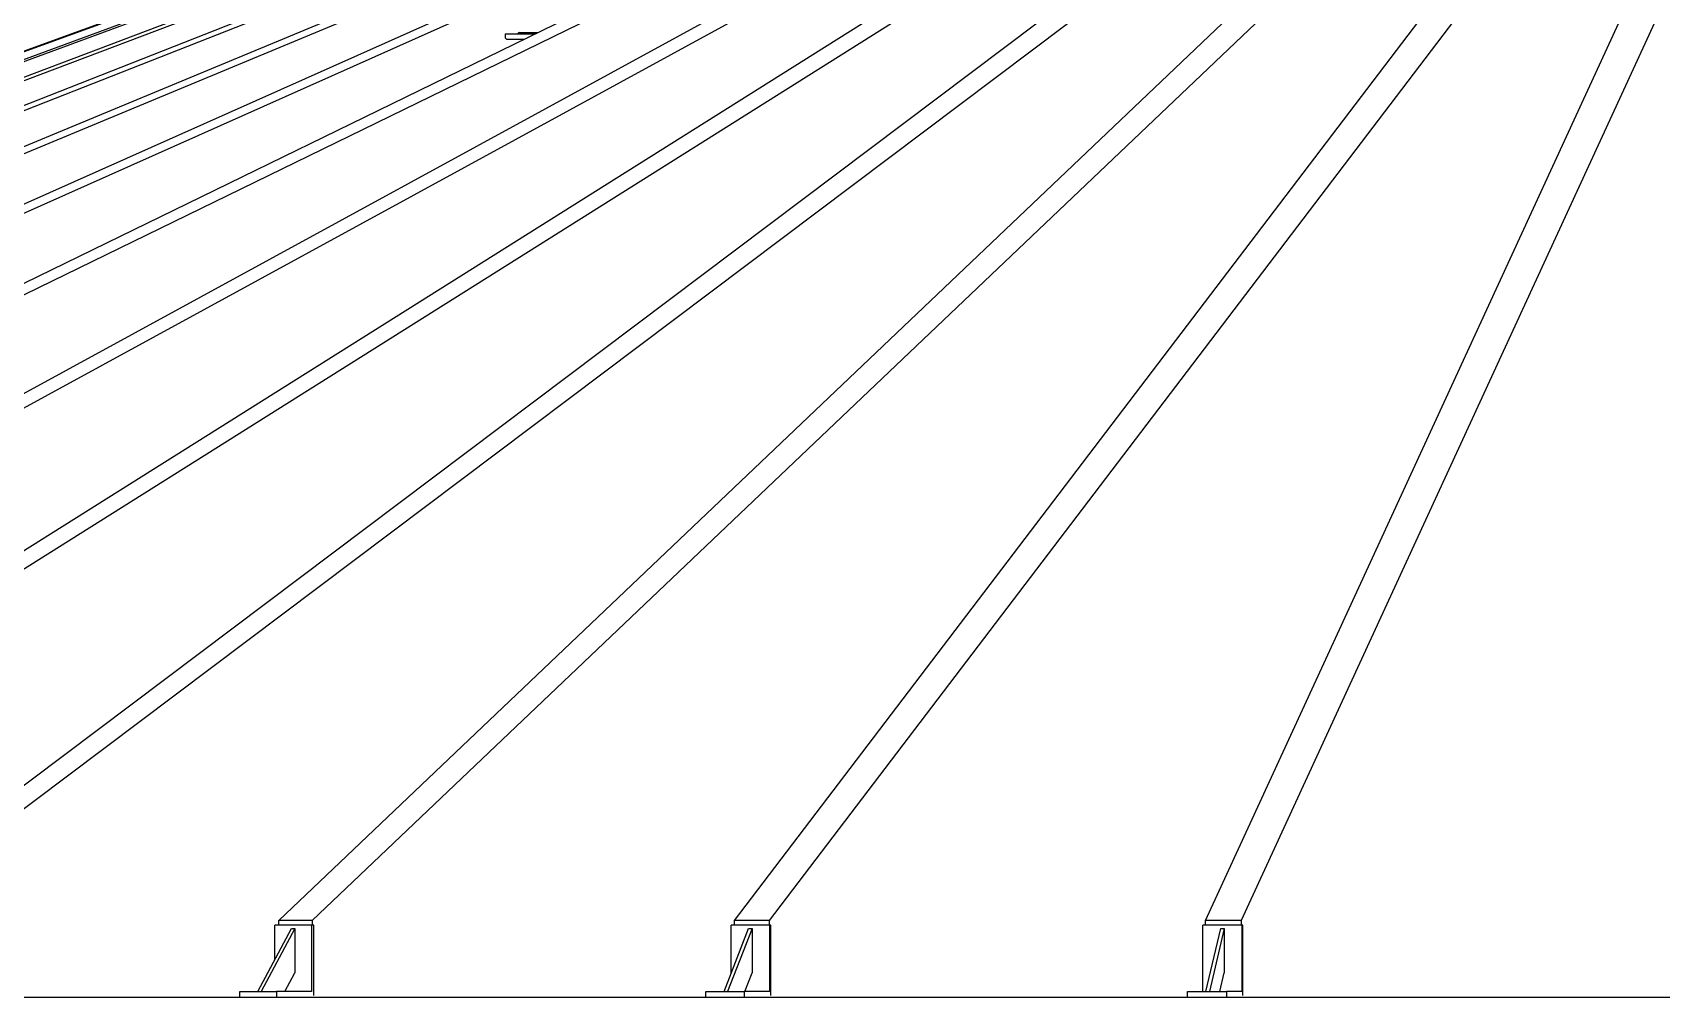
# Model space of a CAD drawing. Header units: millimetres. Extents: x 0 to 157650, y 0 to 89100.
# Drawn here: x 51241 to 55755, y 77245 to 79919 of the extents above; entities that cross this region are included whole.
import ezdxf

# ---------------------------------------------------------------- set-up
doc = ezdxf.new("R2010")
doc.units = ezdxf.units.MM
doc.header["$LTSCALE"] = 150
doc.layers.add('Visible', color=7, linetype='Continuous', lineweight=25)

msp = doc.modelspace()

# ---------------------------------------------------------------- linework, layer by layer
at = {"layer": 'Visible', "color": 9, "true_color": 0xc0c0c0}
for p, q in [((53933.2, 80857.6), (44966, 77588.7)), ((44966, 77588.7), (53933.2, 80857.6)), ((53933.7, 80855.8), (44966, 77586.7)), ((45077.2, 77578.1), (53935.9, 80848.6)), ((53937.9, 80843.1), (45094, 77578.1)), ((53951.5, 80821.2), (45075.3, 77459.1)), ((45247.5, 77534.8), (53945.1, 80829.2)), ((47598.7, 77458.2), (54457, 80806.1)), ((54528.3, 80808.4), (47665.3, 77458.2)), ((48542.3, 77458.2), (54675.4, 80808.4)), ((54750, 80808.4), (48616.9, 77458.2)), ((49586.6, 77458.2), (54912.6, 80808.4)), ((54994.2, 80808.4), (49668.1, 77458.2)), ((50718.3, 77458.2), (55170.4, 80808.4)), ((55257.9, 80808.4), (50805.8, 77458.2)), ((51923.3, 77458.2), (55445.3, 80808.4)), ((55537.7, 80808.4), (52015.7, 77458.2)), ((53186.3, 77458.2), (55734.1, 80808.4)), ((55830.2, 80808.4), (53282.4, 77458.2)), ((54491.6, 77458.2), (56033, 80808.4)), ((56131.6, 80808.4), (54590.2, 77458.2)), ((45482.8, 77458.2), (53780.1, 80727.1)), ((53554.4, 80623.1), (45521, 77458.2)), ((46059.2, 77458.2), (52754, 80242.4)), ((52752, 80221.5), (46107.6, 77458.2)), ((46767.5, 77458.2), (52773.9, 80138.9)), ((52631, 80049.3), (46825.3, 77458.2)), ((52550.5, 79916.2), (52634, 79916.2)), ((52550.5, 79916.2), (52550.5, 79906.7)), ((52556.5, 79900.7), (52602.3, 79900.7)), ((52590.5, 79919.2), (52640.2, 79919.2)), ((52015.7, 77458.2), (51923.3, 77458.2)), ((51923.3, 77445.4), (51923.3, 77458.2)), ((52015.7, 77458.2), (52015.7, 77445.4)), ((53282.4, 77458.2), (53186.3, 77458.2)), ((53186.3, 77445.4), (53186.3, 77458.2)), ((53282.4, 77458.2), (53282.4, 77445.4)), ((54590.2, 77458.2), (54491.6, 77458.2)), ((54491.6, 77445.4), (54491.6, 77458.2)), ((54590.2, 77458.2), (54590.2, 77445.4)), ((51865, 77261.4), (51958.7, 77436.4)), ((51968, 77436.4), (51874.2, 77261.4)), ((52014.2, 77445.4), (51912.5, 77445.4)), ((51912.5, 77350.1), (51912.5, 77445.4)), ((51958.7, 77436.4), (51968, 77436.4)), ((51968, 77436.4), (51968, 77313.5)), ((52020.3, 77445.4), (52014.2, 77445.4)), ((52014.2, 77445.4), (52014.2, 77261.4)), ((52020.3, 77251.1), (52020.3, 77445.4)), ((53157.3, 77261.4), (53225.2, 77436.4)), ((53234.8, 77436.4), (53166.9, 77261.4)), ((53282.8, 77445.4), (53177.1, 77445.4)), ((53177.1, 77312.4), (53177.1, 77445.4)), ((53225.2, 77436.4), (53234.8, 77436.4)), ((53234.8, 77436.4), (53234.8, 77313.5)), ((53287.2, 77445.4), (53282.8, 77445.4)), ((53282.8, 77445.4), (53282.8, 77261.4)), ((53287.2, 77251.1), (53287.2, 77445.4)), ((54592.4, 77445.4), (54484, 77445.4)), ((54484, 77261.4), (54484, 77445.4)), ((54492.2, 77261.4), (54533.3, 77436.4)), ((54543.1, 77436.4), (54502.1, 77261.4)), ((54533.3, 77436.4), (54543.1, 77436.4)), ((54543.1, 77436.4), (54543.1, 77313.5)), ((54595.1, 77445.4), (54592.4, 77445.4)), ((54592.4, 77445.4), (54592.4, 77261.4)), ((54595.1, 77251.1), (54595.1, 77445.4)), ((51940.1, 77261.4), (51968, 77313.5)), ((53214.6, 77261.4), (53234.8, 77313.5)), ((54530.9, 77261.4), (54543.1, 77313.5)), ((51815.4, 77245.4), (50679.7, 77245.4)), ((51815.4, 77261.4), (51917, 77261.4)), ((51815.4, 77245.4), (51815.4, 77261.4)), ((51917, 77245.4), (51815.4, 77245.4)), ((52014.2, 77261.4), (51917, 77261.4)), ((51917, 77261.4), (51917, 77245.4)), ((53106.8, 77245.4), (51917, 77245.4)), ((51917, 77245.4), (51917, 77245.4)), ((53106.8, 77261.4), (53212.5, 77261.4)), ((53106.8, 77245.4), (53106.8, 77261.4)), ((53212.5, 77245.4), (53106.8, 77245.4)), ((53282.8, 77261.4), (53212.5, 77261.4)), ((53212.5, 77261.4), (53212.5, 77245.4)), ((54441.4, 77245.4), (53212.5, 77245.4)), ((53212.5, 77245.4), (53212.5, 77245.4)), ((54441.4, 77261.4), (54549.9, 77261.4)), ((54441.4, 77245.4), (54441.4, 77261.4)), ((54549.9, 77245.4), (54441.4, 77245.4)), ((54592.4, 77261.4), (54549.9, 77261.4)), ((54549.9, 77261.4), (54549.9, 77245.4)), ((55802.5, 77245.4), (54549.9, 77245.4)), ((54549.9, 77245.4), (54549.9, 77245.4))]:
    msp.add_line(p, q, dxfattribs=at)
for centre, start, end in [((52556.5, 79906.7), 180, 270), ((52590.5, 79913.2), 90, 150)]:
    msp.add_arc(centre, 6, start, end, dxfattribs=at)

doc.saveas('drawing.dxf')
